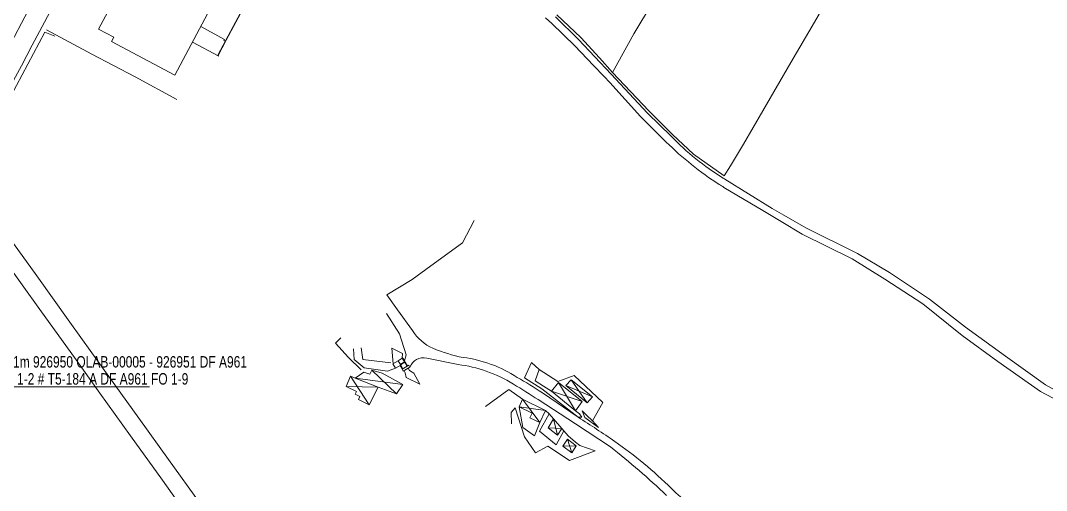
# Model space of a CAD drawing. Header units: millimetres. Extents: x 563164 to 564847, y 4765050 to 4766444.
# Drawn here: x 564039.9 to 564398.4, y 4765357.6 to 4765521.8 of the extents above; entities that cross this region are included whole.
import ezdxf

# ---------------------------------------------------------------- set-up
doc = ezdxf.new("R2010")
doc.units = ezdxf.units.MM
doc.layers.add('7 Cartografía - Kartografia', color=7, linetype='Continuous', lineweight=0)
doc.layers.add('Nivel 52', color=7, linetype='Continuous', lineweight=0)
doc.styles.add('StyleArial', font='arial.ttf')

msp = doc.modelspace()

# ---------------------------------------------------------------- linework, layer by layer
at = {"layer": '7 Cartografía - Kartografia', "color": 253, "linetype": 'Continuous', "lineweight": 0, "true_color": 0x9a9a9a}
for p, q in [((564067.2, 4765518.79), (564083.08, 4765548.59)), ((564112.74, 4765538.26), (564093.81, 4765502.72)), ((564072.49, 4765515.97), (564067.2, 4765518.79)), ((564071.71, 4765514.52), (564072.49, 4765515.97)), ((564093.81, 4765502.72), (564071.71, 4765514.52)), ((564099.95, 4765514.24), (564109.23, 4765509.35)), ((564170.13, 4765401.89), (564169.69, 4765407.26)), ((564173.3, 4765403.83), (564171.84, 4765402.94)), ((564173.34, 4765400.01), (564172.58, 4765401.31)), ((564174.04, 4765402.54), (564172.6, 4765401.67)), ((564174.15, 4765402.37), (564172.7, 4765401.5)), ((564173.52, 4765400.11), (564172.75, 4765401.41)), ((564153.69, 4765393.97), (564155.25, 4765397.49)), ((564155.25, 4765397.49), (564156.85, 4765396.78)), ((564161.72, 4765387.53), (564155.25, 4765397.49)), ((564156.85, 4765396.78), (564159.9, 4765398.97)), ((564159.9, 4765398.97), (564161.94, 4765398.17)), ((564161.94, 4765398.17), (564162.65, 4765399.61)), ((564162.65, 4765399.61), (564166.33, 4765398.55)), ((564171.3, 4765391.39), (564162.65, 4765399.61)), ((564166.33, 4765398.55), (564173.49, 4765394.6)), ((564157.28, 4765392.16), (564153.69, 4765393.97)), ((564164.83, 4765393.69), (564153.69, 4765393.97)), ((564164.83, 4765393.69), (564156.85, 4765396.78)), ((564156.85, 4765396.78), (564173.49, 4765394.6)), ((564164.83, 4765393.69), (564161.72, 4765387.53)), ((564171.3, 4765391.39), (564164.83, 4765393.69)), ((564173.49, 4765394.6), (564171.3, 4765391.39)), ((564227.86, 4765395.36), (564225.39, 4765392.33)), ((564236.19, 4765388.71), (564227.86, 4765395.36)), ((564227.86, 4765395.36), (564233.83, 4765385.46)), ((564230.47, 4765394.21), (564232.28, 4765396.29)), ((564237.96, 4765388.23), (564230.47, 4765394.21)), ((564239.77, 4765390.3), (564230.47, 4765394.21)), ((564232.28, 4765396.29), (564239.77, 4765390.3)), ((564232.28, 4765396.29), (564237.96, 4765388.23)), ((564156.83, 4765391.27), (564157.28, 4765392.16)), ((564158.47, 4765390.44), (564156.83, 4765391.27)), ((564157.95, 4765389.43), (564158.47, 4765390.44)), ((564225.39, 4765392.33), (564233.83, 4765385.46)), ((564236.19, 4765388.71), (564225.39, 4765392.33)), ((564239.77, 4765390.3), (564237.96, 4765388.23)), ((564161.72, 4765387.53), (564157.95, 4765389.43)), ((564214.1, 4765386.86), (564215.35, 4765389.44)), ((564218.64, 4765384.65), (564214.1, 4765386.86)), ((564223.37, 4765385.53), (564214.1, 4765386.86)), ((564215.35, 4765389.44), (564223.37, 4765385.53)), ((564215.35, 4765389.44), (564221.32, 4765381.32)), ((564233.83, 4765385.46), (564236.19, 4765388.71)), ((564217.85, 4765383.01), (564218.64, 4765384.65)), ((564221.32, 4765381.32), (564217.85, 4765383.01)), ((564223.37, 4765385.53), (564221.32, 4765381.32)), ((564235.99, 4765383.26), (564234.79, 4765383.15)), ((564226.18, 4765382.59), (564224.23, 4765379.47)), ((564224.23, 4765379.47), (564227.53, 4765376.88)), ((564229, 4765379.3), (564224.23, 4765379.47)), ((564229, 4765379.3), (564226.18, 4765382.59)), ((564226.18, 4765382.59), (564227.53, 4765376.88)), ((564227.53, 4765376.88), (564229, 4765379.3)), ((564231.05, 4765375.48), (564229.42, 4765373.07)), ((564234.09, 4765373.2), (564229.42, 4765373.07)), ((564229.42, 4765373.07), (564232.58, 4765370.74)), ((564234.09, 4765373.2), (564231.05, 4765375.48)), ((564231.05, 4765375.48), (564232.58, 4765370.74)), ((564232.58, 4765370.74), (564234.09, 4765373.2))]:
    msp.add_line(p, q, dxfattribs=at)
at = {"layer": '7 Cartografía - Kartografia', "color": 253, "linetype": 'Continuous', "lineweight": 0, "true_color": 0x9a9a9a, "flags": 128}
for points in [[(564035.4, 4765497.04), (564040.2, 4765506), (564043.98, 4765513.19), (564048.25, 4765521.25), (564059.17, 4765541.92), (564061.4, 4765546.05), (564062.91, 4765548.91), (564066.72, 4765556.11), (564072.4, 4765566.84), (564078.63, 4765578.59), (564085.77, 4765591.93), (564092.57, 4765604.78), (564095.69, 4765610.68), (564095.69, 4765610.68, 0.019118), (564106.5, 4765633.91, 0.009401), (564110.16, 4765643.11), (564110.16, 4765643.11), (564112.75, 4765649.61), (564118.81, 4765664.77), (564118.81, 4765664.77, -0.418565), (564120.81, 4765665.62), (564120.81, 4765665.62), (564114.18, 4765648.97)], [(564047.61, 4765534.89), (564042.57, 4765525.29), (564035.44, 4765511.84), (564030.65, 4765502.93), (564025.94, 4765494.05), (564023.54, 4765489.48), (564023.54, 4765489.48, -0.147365), (564019.2, 4765485.06, -0.166814), (564013.21, 4765484.02, -0.140717), (564007.85, 4765486.53, -0.061296), (564006.36, 4765488.19), (564006.36, 4765488.19), (563997.77, 4765500.22), (563987.14, 4765514.93), (563976.31, 4765529.89), (563968.65, 4765540.57), (563962.66, 4765548.87), (563962.66, 4765548.87, -0.318678), (563963.17, 4765551.34, -0.318678)], [(564284.06, 4765464.52, -0.053512), (564265.56, 4765479.35), (564265.56, 4765479.35), (564256.58, 4765488.21), (564245.83, 4765500.18), (564243.9, 4765502.2)], [(564246.34, 4765503.02), (564258.98, 4765489.45), (564267.31, 4765481.38), (564267.31, 4765481.38, 0.064512), (564285.43, 4765466.77, 0.064512)], [(564285.43, 4765466.77, 0.001895), (564286.01, 4765466.42), (564286.01, 4765466.42), (564302.61, 4765456.06), (564306.6, 4765453.8)], [(564305.67, 4765451.55), (564299.27, 4765455.37), (564285.69, 4765463.5), (564285.69, 4765463.5, -0.00432), (564284.06, 4765464.52, -0.00432)], [(564118.01, 4765329.17), (564118.01, 4765329.17), (564118.01, 4765329.17), (564110.6, 4765342), (564102.66, 4765353), (564091.64, 4765368.39), (564081.3, 4765382.88), (564068.72, 4765400.33), (564057.18, 4765416.44), (564045.55, 4765432.55), (564034.44, 4765448.12), (564034.44, 4765448.12, -0.052819), (564028.26, 4765459.03, -0.052819)], [(564280.59, 4765347.6, -0.047841), (564267.36, 4765358.29, 0.02043), (564257.7, 4765367.01, 0.021709), (564247.56, 4765374.72, 0.011778), (564234.79, 4765383.15), (564234.79, 4765383.15), (564222.26, 4765391.69), (564222.26, 4765391.69, 0.024789), (564213.45, 4765397.09, 0.114942), (564194.58, 4765404.06, -0.052045), (564184.03, 4765407.28, -0.16124), (564176.93, 4765413.5), (564176.93, 4765413.5), (564171.59, 4765420.76), (564167.92, 4765425.99)], [(564175.99, 4765400.64, -0.37163), (564181.83, 4765403.87), (564181.83, 4765403.87), (564192.82, 4765401.58), (564192.82, 4765401.58, -0.05239), (564202.56, 4765399.31, -0.054319), (564212.18, 4765394.76), (564212.18, 4765394.76, -0.005906), (564220.81, 4765389.32), (564220.81, 4765389.32), (564233.78, 4765380.93), (564246.02, 4765372.85), (564246.02, 4765372.85, -0.022784), (564265.65, 4765355.85)]]:
    msp.add_lwpolyline(points, format="xyb", dxfattribs=at)
for points in [[(564156.34, 4765599.93), (564151.81, 4765591.45), (564151.27, 4765589.43), (564135.45, 4765559.75), (564121.74, 4765533.98), (564111.66, 4765514.99), (564108.85, 4765509.7)], [(564156.47, 4765599.86), (564151.95, 4765591.4), (564151.41, 4765589.37), (564135.59, 4765559.68), (564121.87, 4765533.91), (564111.8, 4765514.92), (564108.99, 4765509.63)], [(564246.79, 4765503.64), (564259.45, 4765490.23), (564267.71, 4765481.98), (564275.11, 4765475.06), (564285.81, 4765467.48), (564287.94, 4765471.04), (564292.58, 4765478.65), (564299.28, 4765490.3), (564309.09, 4765507.08), (564317.34, 4765521.27), (564325.84, 4765536.03)], [(564260.71, 4765527.94), (564254.24, 4765517.14), (564246.79, 4765503.64), (564242.21, 4765508.82), (564235.66, 4765515.87), (564227.31, 4765523.84)], [(564243.9, 4765502.2), (564240.17, 4765506.1), (564233.57, 4765512.99), (564225.58, 4765520.72), (564223.36, 4765522.77)], [(564226.83, 4765523.14), (564234.88, 4765515.17), (564246.34, 4765503.02)], [(564102.86, 4765519.7), (564111.22, 4765515.22), (564111.22, 4765515.22), (564110.99, 4765514.79), (564111.43, 4765514.55)], [(564030.42, 4765484.17), (564048.4, 4765517.72), (564051.87, 4765516.35)], [(564094.54, 4765494.24), (564079.92, 4765502.11), (564064.86, 4765510.05), (564048.98, 4765518.51)], [(564099.69, 4765346.87), (564089.52, 4765361.14), (564078.37, 4765376.64), (564067.64, 4765391.56), (564058.71, 4765404.04), (564047.27, 4765419.99), (564032.49, 4765440.53), (564021.21, 4765456.22)], [(564167.92, 4765425.99), (564176.79, 4765431.27), (564183.26, 4765436.05), (564194.4, 4765444.14), (564198.42, 4765451.95)], [(564430.1, 4765377.46), (564419.88, 4765381.21), (564407.21, 4765386.41), (564396.32, 4765392.17), (564381.36, 4765402.69), (564368.99, 4765411.71), (564355.26, 4765422.86), (564341.96, 4765431.45), (564330.47, 4765438.49), (564313.04, 4765447.14), (564305.67, 4765451.55)], [(564306.6, 4765453.8), (564314.31, 4765449.41), (564332.36, 4765440.37), (564343.5, 4765433.75), (564357.52, 4765424.38), (564370.1, 4765414.68), (564384.06, 4765404.46), (564398.06, 4765394.49), (564408.92, 4765388.55), (564421.02, 4765383.69), (564431.12, 4765379.9)], [(564167.76, 4765419.47), (564172.28, 4765412.36), (564174.71, 4765405), (564174.08, 4765402.88)], [(564151.79, 4765410.94), (564149.98, 4765409.03), (564154.54, 4765404.02), (564158.9, 4765399.77)], [(564170.96, 4765400.31), (564168.09, 4765399.24), (564160.03, 4765400.44), (564156.53, 4765403.4), (564156.3, 4765407.13)], [(564169.28, 4765402.22), (564159.5, 4765403.34), (564158.93, 4765407.45)], [(564169.69, 4765407.26), (564173.42, 4765405.42), (564173.3, 4765403.83)], [(564171.84, 4765402.94), (564170.05, 4765401.84), (564170.96, 4765400.31), (564172.75, 4765401.41), (564171.84, 4765402.94)], [(564173.65, 4765399.26), (564175.99, 4765400.64), (564175.58, 4765401.33), (564173.24, 4765399.95), (564173.65, 4765399.26)], [(564175.14, 4765401.07), (564174.32, 4765402.47), (564173.48, 4765403.93), (564173.3, 4765403.83), (564174.15, 4765402.37), (564174.97, 4765400.97)], [(564218.41, 4765402.3), (564216.03, 4765396.93), (564222.02, 4765393.09), (564234.79, 4765383.15)], [(564225.39, 4765392.33), (564222.62, 4765393.98), (564219.71, 4765395.87), (564221.17, 4765399.86), (564218.41, 4765402.3)], [(564179.49, 4765394.73), (564174.62, 4765397.04), (564174.34, 4765398.71), (564173.92, 4765399.42)], [(564179.49, 4765394.73), (564177.29, 4765398.59), (564175.79, 4765399.56), (564175.37, 4765400.28)], [(564221.17, 4765399.86), (564227.66, 4765395.71), (564233.4, 4765397.74), (564243.38, 4765388.28), (564239.83, 4765381.92)], [(564215.35, 4765389.44), (564210.51, 4765392.84), (564202.36, 4765386.98)], [(564221.32, 4765381.32), (564219.46, 4765376.66), (564215.41, 4765379.54), (564214.1, 4765386.86)], [(564211.52, 4765380.83), (564211.31, 4765384.83), (564212.77, 4765386.48)], [(564240.67, 4765371.48), (564231.74, 4765368.1), (564224.16, 4765373.1), (564219.89, 4765370.71), (564215.99, 4765376.33), (564212.77, 4765386.48)], [(564224.61, 4765384.4), (564221.24, 4765378.33), (564227.1, 4765373.59), (564229.76, 4765378.45)], [(564223.37, 4765385.53), (564224.61, 4765384.4), (564226.18, 4765382.59)], [(564233.83, 4765385.46), (564235.24, 4765384.39), (564235.99, 4765383.26)], [(564236.19, 4765385.43), (564237.13, 4765383.1), (564241.87, 4765379.54)], [(564241.87, 4765379.54), (564239.83, 4765381.92), (564237.62, 4765383.89), (564236.19, 4765385.43)], [(564229, 4765379.3), (564229.76, 4765378.45), (564231.3, 4765376.68), (564233.78, 4765374.49), (564235.38, 4765373.28), (564240.67, 4765371.48)]]:
    msp.add_lwpolyline(points, dxfattribs=at)
at = {"layer": 'Nivel 52', "color": 4, "linetype": 'Continuous', "lineweight": 0, "flags": 128}
msp.add_lwpolyline([(564084.92, 4765393.78), (563996.23, 4765393.78), (563991.1, 4765400.79)], dxfattribs=at)

# ---------------------------------------------------------------- texts
at = {"layer": 'Nivel 52', "color": 4, "linetype": 'Continuous', "lineweight": 0, "insert": (564057.08, 4765399.53), "char_height": 4, "width": 123.6197, "attachment_point": 5, "line_spacing_factor": 0.891508, "style": 'StyleArial'}
msp.add_mtext('{\\W0.75;T5-00184 64FO KP 561m 926950 OLAB-00005 - 926951 DF A961\\P4DS12 SAL 1-2 # T5-184 A DF A961 FO 1-9}', dxfattribs=at)

doc.saveas('drawing.dxf')
